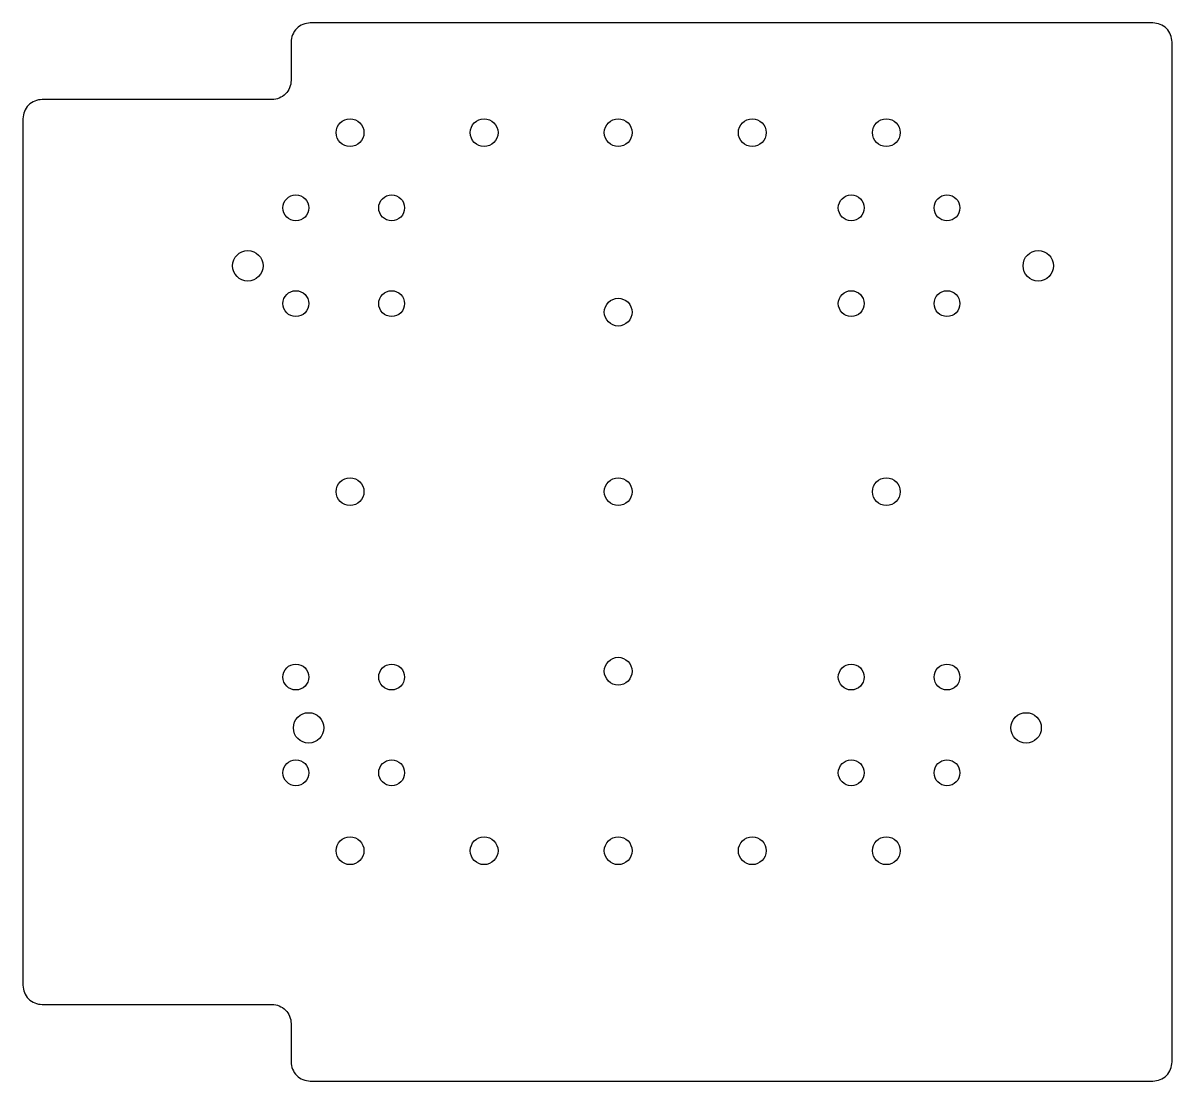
# Model space of a CAD drawing. Header units: millimetres. Extents: x -60 to 60, y -55 to 55.
import ezdxf

# ---------------------------------------------------------------- set-up
doc = ezdxf.new("R2010")
doc.units = ezdxf.units.MM

msp = doc.modelspace()

# ---------------------------------------------------------------- linework, layer by layer
msp.add_lwpolyline([(58, -55.25, 0.414214), (60, -53.25), (60, 53.25, 0.414214), (58, 55.25), (-30, 55.25, 0.414214), (-32, 53.25), (-32, 49.25, -0.414214), (-34, 47.25), (-58, 47.25, 0.414214), (-60, 45.25), (-60, -45.25, 0.414214), (-58, -47.25), (-34, -47.25, -0.414214), (-32, -49.25), (-32, -53.25, 0.414214), (-30, -55.25)], format="xyb", close=True)
for centre, radius in [((-25.84, 43.8), 1.45), ((-11.84, 43.8), 1.45), ((2.16, 43.8), 1.45), ((16.16, 43.8), 1.45), ((30.16, 43.8), 1.45), ((-31.5, 35.94), 1.35), ((-21.5, 35.94), 1.35), ((26.5, 35.94), 1.35), ((36.5, 35.94), 1.35), ((-36.52, 29.89), 1.59), ((46.03, 29.89), 1.59), ((-31.5, 25.94), 1.35), ((-21.5, 25.94), 1.35), ((2.16, 25.05), 1.45), ((26.5, 25.94), 1.35), ((36.5, 25.94), 1.35), ((-25.84, 6.3), 1.45), ((2.16, 6.3), 1.45), ((30.16, 6.3), 1.45), ((-31.5, -13.06), 1.35), ((-21.5, -13.06), 1.35), ((2.16, -12.45), 1.45), ((26.5, -13.06), 1.35), ((36.5, -13.06), 1.35), ((-30.17, -18.37), 1.59), ((44.76, -18.37), 1.59), ((-31.5, -23.06), 1.35), ((-21.5, -23.06), 1.35), ((26.5, -23.06), 1.35), ((36.5, -23.06), 1.35), ((-25.84, -31.2), 1.45), ((-11.84, -31.2), 1.45), ((2.16, -31.2), 1.45), ((16.16, -31.2), 1.45), ((30.16, -31.2), 1.45)]:
    msp.add_circle(centre, radius)

doc.saveas('drawing.dxf')
